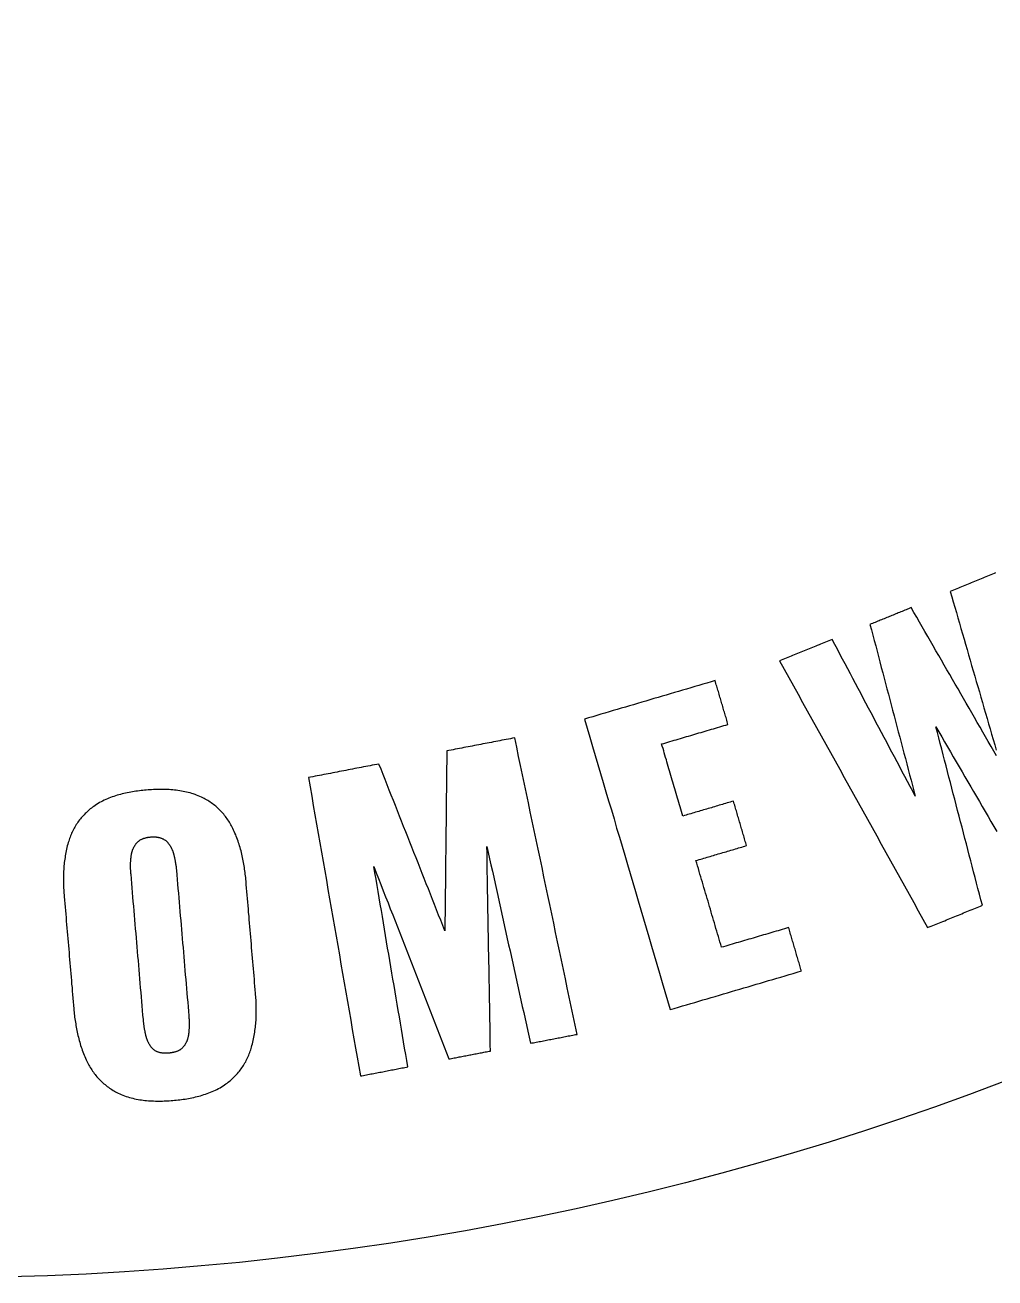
# Model space of a CAD drawing. Header units: millimetres. Extents: x -44.4 to 44.4, y -44.4 to 44.4.
# Drawn here: x 1.39 to 15.66, y -44.45 to -26.02 of the extents above; entities that cross this region are included whole.
import ezdxf

# ---------------------------------------------------------------- set-up
doc = ezdxf.new("R2010")
doc.units = ezdxf.units.MM
doc.layers.add('PERIMETER', color=1, linetype='Continuous')
doc.layers.add('TEXT', color=5, linetype='Continuous')

msp = doc.modelspace()

# ---------------------------------------------------------------- linework, layer by layer
at = {"layer": 'PERIMETER'}
msp.add_circle((0, 0), 44.45, dxfattribs=at)
at = {"layer": 'TEXT'}
for points in [[(15.67, -34.08), (15.646, -34.089), (15.622, -34.099), (15.598, -34.109), (15.574, -34.118), (15.55, -34.128), (15.527, -34.138), (15.503, -34.148), (15.479, -34.157), (15.455, -34.167), (15.431, -34.177), (15.407, -34.186), (15.383, -34.196), (15.359, -34.206), (15.336, -34.216), (15.312, -34.225), (15.288, -34.235), (15.264, -34.245), (15.24, -34.255), (15.216, -34.264), (15.192, -34.274), (15.168, -34.284), (15.145, -34.293), (15.121, -34.303), (15.097, -34.313), (15.073, -34.323), (15.049, -34.332), (15.025, -34.342), (15.001, -34.352), (15.024, -34.43), (15.046, -34.507), (15.069, -34.585), (15.092, -34.663), (15.114, -34.741), (15.137, -34.819), (15.159, -34.897), (15.182, -34.974), (15.205, -35.052), (15.227, -35.13), (15.25, -35.208), (15.272, -35.286), (15.295, -35.364), (15.317, -35.441), (15.34, -35.519), (15.363, -35.597), (15.385, -35.675), (15.408, -35.753), (15.43, -35.831), (15.453, -35.908), (15.476, -35.986), (15.498, -36.064), (15.521, -36.142), (15.543, -36.22), (15.566, -36.298), (15.589, -36.375), (15.611, -36.453), (15.634, -36.531), (15.656, -36.609), (15.679, -36.687)], [(15.684, -36.772), (15.643, -36.702), (15.603, -36.631), (15.562, -36.561), (15.522, -36.491), (15.481, -36.42), (15.441, -36.35), (15.4, -36.28), (15.359, -36.209), (15.319, -36.139), (15.278, -36.069), (15.238, -35.998), (15.197, -35.928), (15.157, -35.858), (15.116, -35.787), (15.076, -35.717), (15.035, -35.646), (14.995, -35.576), (14.954, -35.506), (14.914, -35.435), (14.873, -35.365), (14.833, -35.295), (14.792, -35.224), (14.752, -35.154), (14.711, -35.084), (14.671, -35.013), (14.63, -34.943), (14.59, -34.873), (14.549, -34.802), (14.509, -34.732), (14.468, -34.661), (14.428, -34.591), (14.409, -34.599), (14.39, -34.607), (14.371, -34.614), (14.352, -34.622), (14.333, -34.63), (14.314, -34.637), (14.295, -34.645), (14.276, -34.653), (14.257, -34.661), (14.238, -34.668), (14.219, -34.676), (14.2, -34.684), (14.181, -34.691), (14.162, -34.699), (14.144, -34.707), (14.125, -34.715), (14.106, -34.722), (14.087, -34.73), (14.068, -34.738), (14.049, -34.745), (14.03, -34.753), (14.011, -34.761), (13.992, -34.768), (13.973, -34.776), (13.954, -34.784), (13.935, -34.792), (13.916, -34.799), (13.897, -34.807), (13.878, -34.815), (13.859, -34.822), (13.84, -34.83), (13.821, -34.838), (13.842, -34.917), (13.863, -34.996), (13.884, -35.075), (13.905, -35.154), (13.926, -35.233), (13.946, -35.311), (13.967, -35.39), (13.988, -35.469), (14.009, -35.548), (14.03, -35.627), (14.05, -35.706), (14.071, -35.785), (14.092, -35.864), (14.113, -35.943), (14.134, -36.022), (14.154, -36.101), (14.175, -36.18), (14.196, -36.259), (14.217, -36.338), (14.238, -36.417), (14.258, -36.495), (14.279, -36.574), (14.3, -36.653), (14.321, -36.732), (14.342, -36.811), (14.363, -36.89), (14.383, -36.969), (14.404, -37.048), (14.425, -37.127), (14.446, -37.206), (14.467, -37.285), (14.487, -37.364), (14.449, -37.292), (14.411, -37.22), (14.373, -37.148), (14.334, -37.076), (14.296, -37.004), (14.258, -36.932), (14.22, -36.86), (14.182, -36.787), (14.143, -36.715), (14.105, -36.643), (14.067, -36.571), (14.029, -36.499), (13.99, -36.427), (13.952, -36.355), (13.914, -36.283), (13.876, -36.211), (13.838, -36.139), (13.799, -36.067), (13.761, -35.995), (13.723, -35.923), (13.685, -35.851), (13.646, -35.779), (13.608, -35.707), (13.57, -35.635), (13.532, -35.563), (13.493, -35.491), (13.455, -35.419), (13.417, -35.347), (13.379, -35.275), (13.341, -35.203), (13.302, -35.131), (13.264, -35.059), (13.24, -35.069), (13.216, -35.079), (13.192, -35.088), (13.167, -35.098), (13.143, -35.108), (13.119, -35.118), (13.095, -35.128), (13.071, -35.138), (13.046, -35.147), (13.022, -35.157), (12.998, -35.167), (12.974, -35.177), (12.95, -35.187), (12.925, -35.197), (12.901, -35.207), (12.877, -35.216), (12.853, -35.226), (12.829, -35.236), (12.804, -35.246), (12.78, -35.256), (12.756, -35.266), (12.732, -35.275), (12.708, -35.285), (12.683, -35.295), (12.659, -35.305), (12.635, -35.315), (12.611, -35.325), (12.587, -35.335), (12.562, -35.344), (12.538, -35.354), (12.514, -35.364), (12.49, -35.374), (12.558, -35.497), (12.626, -35.619), (12.694, -35.742), (12.762, -35.864), (12.83, -35.987), (12.898, -36.11), (12.966, -36.232), (13.035, -36.355), (13.103, -36.477), (13.171, -36.6), (13.239, -36.723), (13.307, -36.845), (13.375, -36.968), (13.443, -37.09), (13.511, -37.213), (13.579, -37.336), (13.647, -37.458), (13.715, -37.581), (13.783, -37.703), (13.852, -37.826), (13.92, -37.948), (13.988, -38.071), (14.056, -38.194), (14.124, -38.316), (14.192, -38.439), (14.26, -38.561), (14.328, -38.684), (14.396, -38.807), (14.464, -38.929), (14.532, -39.052), (14.601, -39.174), (14.669, -39.297), (14.694, -39.287), (14.719, -39.277), (14.744, -39.266), (14.769, -39.256), (14.794, -39.246), (14.82, -39.236), (14.845, -39.225), (14.87, -39.215), (14.895, -39.205), (14.92, -39.195), (14.945, -39.184), (14.97, -39.174), (14.996, -39.164), (15.021, -39.154), (15.046, -39.143), (15.071, -39.133), (15.096, -39.123), (15.121, -39.113), (15.147, -39.103), (15.172, -39.092), (15.197, -39.082), (15.222, -39.072), (15.247, -39.062), (15.272, -39.051), (15.297, -39.041), (15.323, -39.031), (15.348, -39.021), (15.373, -39.01), (15.398, -39), (15.423, -38.99), (15.448, -38.98), (15.474, -38.969), (15.452, -38.887), (15.431, -38.805), (15.409, -38.723), (15.388, -38.641), (15.367, -38.559), (15.345, -38.477), (15.324, -38.395), (15.303, -38.313), (15.281, -38.231), (15.26, -38.149), (15.239, -38.067), (15.217, -37.985), (15.196, -37.903), (15.175, -37.821), (15.153, -37.739), (15.132, -37.657), (15.111, -37.574), (15.089, -37.492), (15.068, -37.41), (15.047, -37.328), (15.025, -37.246), (15.004, -37.164), (14.983, -37.082), (14.961, -37), (14.94, -36.918), (14.919, -36.836), (14.897, -36.754), (14.876, -36.672), (14.855, -36.59), (14.833, -36.508), (14.812, -36.426), (14.791, -36.344), (14.833, -36.417), (14.876, -36.49), (14.919, -36.564), (14.961, -36.637), (15.004, -36.71), (15.047, -36.784), (15.089, -36.857), (15.132, -36.931), (15.175, -37.004), (15.217, -37.077), (15.26, -37.151), (15.303, -37.224), (15.345, -37.297), (15.388, -37.371), (15.431, -37.444), (15.473, -37.518), (15.516, -37.591), (15.559, -37.664), (15.601, -37.738), (15.644, -37.811), (15.687, -37.884)]]:
    msp.add_lwpolyline(points, dxfattribs=at)
for points in [[(10.881, -40.503), (10.941, -40.486), (11.002, -40.468), (11.062, -40.45), (11.122, -40.432), (11.183, -40.415), (11.243, -40.397), (11.303, -40.379), (11.364, -40.361), (11.424, -40.344), (11.484, -40.326), (11.545, -40.308), (11.605, -40.29), (11.665, -40.272), (11.726, -40.255), (11.786, -40.237), (11.846, -40.219), (11.907, -40.201), (11.967, -40.184), (12.028, -40.166), (12.088, -40.148), (12.148, -40.13), (12.209, -40.112), (12.269, -40.095), (12.329, -40.077), (12.39, -40.059), (12.45, -40.041), (12.51, -40.024), (12.571, -40.006), (12.631, -39.988), (12.691, -39.97), (12.752, -39.952), (12.812, -39.935), (12.806, -39.915), (12.8, -39.895), (12.794, -39.875), (12.788, -39.855), (12.783, -39.835), (12.777, -39.815), (12.771, -39.795), (12.765, -39.775), (12.759, -39.755), (12.753, -39.735), (12.747, -39.715), (12.741, -39.695), (12.736, -39.675), (12.73, -39.655), (12.724, -39.635), (12.718, -39.616), (12.712, -39.596), (12.706, -39.576), (12.7, -39.556), (12.694, -39.536), (12.689, -39.516), (12.683, -39.496), (12.677, -39.476), (12.671, -39.456), (12.665, -39.436), (12.659, -39.416), (12.653, -39.396), (12.647, -39.376), (12.642, -39.356), (12.636, -39.336), (12.63, -39.316), (12.624, -39.296), (12.593, -39.305), (12.562, -39.314), (12.531, -39.324), (12.501, -39.333), (12.47, -39.342), (12.439, -39.351), (12.408, -39.36), (12.377, -39.369), (12.346, -39.378), (12.316, -39.387), (12.285, -39.396), (12.254, -39.405), (12.223, -39.414), (12.192, -39.423), (12.161, -39.433), (12.131, -39.442), (12.1, -39.451), (12.069, -39.46), (12.038, -39.469), (12.007, -39.478), (11.977, -39.487), (11.946, -39.496), (11.915, -39.505), (11.884, -39.514), (11.853, -39.523), (11.822, -39.532), (11.792, -39.542), (11.761, -39.551), (11.73, -39.56), (11.699, -39.569), (11.668, -39.578), (11.637, -39.587), (11.626, -39.547), (11.614, -39.507), (11.602, -39.467), (11.59, -39.427), (11.579, -39.387), (11.567, -39.348), (11.555, -39.308), (11.543, -39.268), (11.532, -39.228), (11.52, -39.188), (11.508, -39.148), (11.496, -39.108), (11.485, -39.068), (11.473, -39.028), (11.461, -38.988), (11.449, -38.949), (11.438, -38.909), (11.426, -38.869), (11.414, -38.829), (11.402, -38.789), (11.391, -38.749), (11.379, -38.709), (11.367, -38.669), (11.355, -38.629), (11.344, -38.589), (11.332, -38.55), (11.32, -38.51), (11.308, -38.47), (11.297, -38.43), (11.285, -38.39), (11.273, -38.35), (11.261, -38.31), (11.285, -38.303), (11.308, -38.296), (11.331, -38.29), (11.354, -38.283), (11.378, -38.276), (11.401, -38.269), (11.424, -38.262), (11.447, -38.255), (11.471, -38.249), (11.494, -38.242), (11.517, -38.235), (11.54, -38.228), (11.563, -38.221), (11.587, -38.214), (11.61, -38.207), (11.633, -38.201), (11.656, -38.194), (11.68, -38.187), (11.703, -38.18), (11.726, -38.173), (11.749, -38.166), (11.773, -38.16), (11.796, -38.153), (11.819, -38.146), (11.842, -38.139), (11.866, -38.132), (11.889, -38.125), (11.912, -38.118), (11.935, -38.112), (11.959, -38.105), (11.982, -38.098), (12.005, -38.091), (11.999, -38.071), (11.993, -38.05), (11.987, -38.03), (11.981, -38.009), (11.975, -37.989), (11.969, -37.968), (11.963, -37.948), (11.957, -37.927), (11.951, -37.907), (11.945, -37.887), (11.939, -37.866), (11.933, -37.846), (11.927, -37.825), (11.921, -37.805), (11.915, -37.784), (11.909, -37.764), (11.903, -37.743), (11.897, -37.723), (11.891, -37.703), (11.885, -37.682), (11.879, -37.662), (11.873, -37.641), (11.867, -37.621), (11.861, -37.6), (11.855, -37.58), (11.849, -37.56), (11.843, -37.539), (11.837, -37.519), (11.831, -37.498), (11.825, -37.478), (11.819, -37.457), (11.812, -37.437), (11.789, -37.444), (11.766, -37.451), (11.743, -37.457), (11.72, -37.464), (11.696, -37.471), (11.673, -37.478), (11.65, -37.485), (11.627, -37.492), (11.603, -37.498), (11.58, -37.505), (11.557, -37.512), (11.534, -37.519), (11.51, -37.526), (11.487, -37.533), (11.464, -37.54), (11.441, -37.546), (11.417, -37.553), (11.394, -37.56), (11.371, -37.567), (11.348, -37.574), (11.324, -37.581), (11.301, -37.587), (11.278, -37.594), (11.255, -37.601), (11.231, -37.608), (11.208, -37.615), (11.185, -37.622), (11.162, -37.629), (11.138, -37.635), (11.115, -37.642), (11.092, -37.649), (11.069, -37.656), (11.059, -37.623), (11.049, -37.59), (11.039, -37.557), (11.03, -37.523), (11.02, -37.49), (11.01, -37.457), (11, -37.424), (10.991, -37.391), (10.981, -37.358), (10.971, -37.325), (10.961, -37.291), (10.951, -37.258), (10.942, -37.225), (10.932, -37.192), (10.922, -37.159), (10.912, -37.126), (10.903, -37.093), (10.893, -37.059), (10.883, -37.026), (10.873, -36.993), (10.864, -36.96), (10.854, -36.927), (10.844, -36.894), (10.834, -36.861), (10.825, -36.827), (10.815, -36.794), (10.805, -36.761), (10.795, -36.728), (10.786, -36.695), (10.776, -36.662), (10.766, -36.629), (10.756, -36.595), (10.787, -36.587), (10.817, -36.578), (10.848, -36.569), (10.878, -36.56), (10.909, -36.551), (10.939, -36.542), (10.97, -36.533), (11, -36.524), (11.031, -36.515), (11.061, -36.506), (11.092, -36.497), (11.122, -36.488), (11.153, -36.479), (11.183, -36.47), (11.214, -36.461), (11.244, -36.452), (11.275, -36.443), (11.305, -36.434), (11.336, -36.425), (11.366, -36.416), (11.397, -36.407), (11.427, -36.398), (11.458, -36.389), (11.488, -36.38), (11.519, -36.371), (11.549, -36.362), (11.58, -36.353), (11.61, -36.344), (11.641, -36.335), (11.671, -36.326), (11.702, -36.317), (11.732, -36.308), (11.726, -36.288), (11.72, -36.268), (11.715, -36.248), (11.709, -36.228), (11.703, -36.207), (11.697, -36.187), (11.691, -36.167), (11.685, -36.147), (11.679, -36.127), (11.673, -36.107), (11.667, -36.087), (11.661, -36.067), (11.655, -36.047), (11.649, -36.026), (11.643, -36.006), (11.637, -35.986), (11.632, -35.966), (11.626, -35.946), (11.62, -35.926), (11.614, -35.906), (11.608, -35.886), (11.602, -35.865), (11.596, -35.845), (11.59, -35.825), (11.584, -35.805), (11.578, -35.785), (11.572, -35.765), (11.566, -35.745), (11.56, -35.725), (11.555, -35.705), (11.549, -35.684), (11.543, -35.664), (11.483, -35.682), (11.423, -35.7), (11.363, -35.717), (11.303, -35.735), (11.243, -35.753), (11.183, -35.77), (11.123, -35.788), (11.063, -35.806), (11.003, -35.823), (10.943, -35.841), (10.883, -35.859), (10.823, -35.876), (10.763, -35.894), (10.703, -35.912), (10.642, -35.929), (10.582, -35.947), (10.522, -35.965), (10.462, -35.983), (10.402, -36), (10.342, -36.018), (10.282, -36.036), (10.222, -36.053), (10.162, -36.071), (10.102, -36.089), (10.042, -36.106), (9.982, -36.124), (9.922, -36.142), (9.862, -36.159), (9.802, -36.177), (9.742, -36.195), (9.682, -36.212), (9.622, -36.23), (9.662, -36.364), (9.701, -36.497), (9.74, -36.631), (9.78, -36.764), (9.819, -36.898), (9.858, -37.031), (9.898, -37.165), (9.937, -37.298), (9.976, -37.432), (10.016, -37.565), (10.055, -37.699), (10.094, -37.833), (10.134, -37.966), (10.173, -38.1), (10.212, -38.233), (10.252, -38.367), (10.291, -38.5), (10.33, -38.634), (10.37, -38.767), (10.409, -38.901), (10.448, -39.034), (10.488, -39.168), (10.527, -39.302), (10.566, -39.435), (10.606, -39.569), (10.645, -39.702), (10.684, -39.836), (10.724, -39.969), (10.763, -40.103), (10.802, -40.236), (10.842, -40.37)], [(6.325, -41.479), (6.347, -41.475), (6.369, -41.471), (6.39, -41.467), (6.412, -41.463), (6.434, -41.458), (6.456, -41.454), (6.477, -41.45), (6.499, -41.446), (6.521, -41.442), (6.543, -41.438), (6.565, -41.433), (6.586, -41.429), (6.608, -41.425), (6.63, -41.421), (6.652, -41.417), (6.673, -41.412), (6.695, -41.408), (6.717, -41.404), (6.739, -41.4), (6.761, -41.396), (6.782, -41.391), (6.804, -41.387), (6.826, -41.383), (6.848, -41.379), (6.869, -41.375), (6.891, -41.371), (6.913, -41.366), (6.935, -41.362), (6.957, -41.358), (6.978, -41.354), (7, -41.35), (7.022, -41.345), (7.006, -41.253), (6.991, -41.161), (6.975, -41.069), (6.959, -40.977), (6.944, -40.885), (6.928, -40.793), (6.913, -40.701), (6.897, -40.609), (6.881, -40.517), (6.866, -40.425), (6.85, -40.333), (6.835, -40.241), (6.819, -40.149), (6.803, -40.057), (6.788, -39.965), (6.772, -39.873), (6.757, -39.781), (6.741, -39.689), (6.725, -39.597), (6.71, -39.505), (6.694, -39.413), (6.679, -39.321), (6.663, -39.229), (6.647, -39.136), (6.632, -39.044), (6.616, -38.952), (6.601, -38.86), (6.585, -38.768), (6.569, -38.676), (6.554, -38.584), (6.538, -38.492), (6.523, -38.4), (6.557, -38.489), (6.592, -38.577), (6.626, -38.665), (6.661, -38.754), (6.695, -38.842), (6.73, -38.931), (6.764, -39.019), (6.799, -39.107), (6.833, -39.196), (6.868, -39.284), (6.902, -39.373), (6.937, -39.461), (6.971, -39.549), (7.006, -39.638), (7.04, -39.726), (7.075, -39.815), (7.109, -39.903), (7.144, -39.991), (7.178, -40.08), (7.213, -40.168), (7.247, -40.257), (7.282, -40.345), (7.316, -40.433), (7.351, -40.522), (7.385, -40.61), (7.42, -40.699), (7.454, -40.787), (7.489, -40.875), (7.523, -40.964), (7.558, -41.052), (7.592, -41.141), (7.627, -41.229), (7.646, -41.225), (7.665, -41.222), (7.684, -41.218), (7.703, -41.214), (7.722, -41.211), (7.741, -41.207), (7.76, -41.203), (7.779, -41.2), (7.798, -41.196), (7.817, -41.192), (7.837, -41.189), (7.856, -41.185), (7.875, -41.181), (7.894, -41.178), (7.913, -41.174), (7.932, -41.17), (7.951, -41.167), (7.97, -41.163), (7.989, -41.159), (8.008, -41.156), (8.027, -41.152), (8.046, -41.148), (8.065, -41.145), (8.084, -41.141), (8.104, -41.137), (8.123, -41.134), (8.142, -41.13), (8.161, -41.126), (8.18, -41.123), (8.199, -41.119), (8.218, -41.115), (8.237, -41.112), (8.235, -41.018), (8.234, -40.924), (8.232, -40.83), (8.231, -40.736), (8.229, -40.642), (8.227, -40.548), (8.226, -40.454), (8.224, -40.359), (8.222, -40.265), (8.221, -40.171), (8.219, -40.077), (8.217, -39.983), (8.216, -39.889), (8.214, -39.795), (8.213, -39.701), (8.211, -39.607), (8.209, -39.513), (8.208, -39.419), (8.206, -39.325), (8.204, -39.231), (8.203, -39.137), (8.201, -39.043), (8.2, -38.949), (8.198, -38.855), (8.196, -38.761), (8.195, -38.667), (8.193, -38.573), (8.191, -38.479), (8.19, -38.385), (8.188, -38.291), (8.187, -38.197), (8.185, -38.103), (8.205, -38.193), (8.225, -38.284), (8.245, -38.374), (8.265, -38.465), (8.285, -38.555), (8.305, -38.646), (8.325, -38.736), (8.345, -38.827), (8.365, -38.917), (8.385, -39.008), (8.405, -39.098), (8.425, -39.189), (8.445, -39.279), (8.465, -39.37), (8.485, -39.46), (8.505, -39.551), (8.525, -39.641), (8.545, -39.732), (8.565, -39.822), (8.585, -39.913), (8.605, -40.003), (8.625, -40.094), (8.646, -40.184), (8.666, -40.275), (8.686, -40.365), (8.706, -40.456), (8.726, -40.546), (8.746, -40.637), (8.766, -40.727), (8.786, -40.818), (8.806, -40.908), (8.826, -40.998), (8.847, -40.994), (8.869, -40.99), (8.89, -40.986), (8.912, -40.982), (8.933, -40.978), (8.954, -40.974), (8.976, -40.97), (8.997, -40.965), (9.019, -40.961), (9.04, -40.957), (9.062, -40.953), (9.083, -40.949), (9.104, -40.945), (9.126, -40.941), (9.147, -40.937), (9.169, -40.933), (9.19, -40.928), (9.212, -40.924), (9.233, -40.92), (9.254, -40.916), (9.276, -40.912), (9.297, -40.908), (9.319, -40.904), (9.34, -40.9), (9.362, -40.895), (9.383, -40.891), (9.405, -40.887), (9.426, -40.883), (9.447, -40.879), (9.469, -40.875), (9.49, -40.871), (9.512, -40.867), (9.483, -40.73), (9.454, -40.594), (9.426, -40.458), (9.397, -40.322), (9.368, -40.185), (9.34, -40.049), (9.311, -39.913), (9.282, -39.776), (9.254, -39.64), (9.225, -39.504), (9.196, -39.368), (9.168, -39.231), (9.139, -39.095), (9.111, -38.959), (9.082, -38.823), (9.053, -38.686), (9.025, -38.55), (8.996, -38.414), (8.967, -38.278), (8.939, -38.141), (8.91, -38.005), (8.881, -37.869), (8.853, -37.733), (8.824, -37.596), (8.795, -37.46), (8.767, -37.324), (8.738, -37.188), (8.709, -37.051), (8.681, -36.915), (8.652, -36.779), (8.623, -36.643), (8.595, -36.506), (8.563, -36.512), (8.532, -36.518), (8.501, -36.524), (8.47, -36.53), (8.439, -36.536), (8.407, -36.542), (8.376, -36.548), (8.345, -36.554), (8.314, -36.56), (8.282, -36.566), (8.251, -36.572), (8.22, -36.578), (8.189, -36.584), (8.158, -36.59), (8.126, -36.596), (8.095, -36.602), (8.064, -36.608), (8.033, -36.614), (8.001, -36.62), (7.97, -36.626), (7.939, -36.632), (7.908, -36.638), (7.877, -36.644), (7.845, -36.65), (7.814, -36.656), (7.783, -36.662), (7.752, -36.668), (7.72, -36.674), (7.689, -36.68), (7.658, -36.686), (7.627, -36.692), (7.596, -36.698), (7.595, -36.781), (7.594, -36.864), (7.593, -36.946), (7.592, -37.029), (7.591, -37.111), (7.59, -37.194), (7.589, -37.277), (7.588, -37.359), (7.587, -37.442), (7.586, -37.525), (7.585, -37.607), (7.585, -37.69), (7.584, -37.772), (7.583, -37.855), (7.582, -37.938), (7.581, -38.02), (7.58, -38.103), (7.579, -38.185), (7.578, -38.268), (7.577, -38.351), (7.576, -38.433), (7.575, -38.516), (7.574, -38.599), (7.574, -38.681), (7.573, -38.764), (7.572, -38.846), (7.571, -38.929), (7.57, -39.012), (7.569, -39.094), (7.568, -39.177), (7.567, -39.259), (7.566, -39.342), (7.536, -39.265), (7.506, -39.189), (7.475, -39.112), (7.445, -39.036), (7.415, -38.959), (7.384, -38.882), (7.354, -38.806), (7.324, -38.729), (7.293, -38.653), (7.263, -38.576), (7.233, -38.499), (7.203, -38.423), (7.172, -38.346), (7.142, -38.27), (7.112, -38.193), (7.081, -38.116), (7.051, -38.04), (7.021, -37.963), (6.99, -37.886), (6.96, -37.81), (6.93, -37.733), (6.899, -37.657), (6.869, -37.58), (6.839, -37.503), (6.809, -37.427), (6.778, -37.35), (6.748, -37.274), (6.718, -37.197), (6.687, -37.12), (6.657, -37.044), (6.627, -36.967), (6.596, -36.891), (6.564, -36.897), (6.532, -36.903), (6.499, -36.909), (6.467, -36.916), (6.434, -36.922), (6.402, -36.928), (6.369, -36.934), (6.337, -36.94), (6.305, -36.947), (6.272, -36.953), (6.24, -36.959), (6.207, -36.965), (6.175, -36.972), (6.143, -36.978), (6.11, -36.984), (6.078, -36.99), (6.045, -36.997), (6.013, -37.003), (5.981, -37.009), (5.948, -37.015), (5.916, -37.021), (5.883, -37.028), (5.851, -37.034), (5.819, -37.04), (5.786, -37.046), (5.754, -37.053), (5.721, -37.059), (5.689, -37.065), (5.657, -37.071), (5.624, -37.078), (5.592, -37.084), (5.559, -37.09), (5.583, -37.227), (5.607, -37.364), (5.631, -37.502), (5.655, -37.639), (5.679, -37.776), (5.703, -37.913), (5.727, -38.05), (5.751, -38.187), (5.775, -38.325), (5.799, -38.462), (5.823, -38.599), (5.846, -38.736), (5.87, -38.873), (5.894, -39.01), (5.918, -39.148), (5.942, -39.285), (5.966, -39.422), (5.99, -39.559), (6.014, -39.696), (6.038, -39.833), (6.062, -39.971), (6.086, -40.108), (6.11, -40.245), (6.134, -40.382), (6.158, -40.519), (6.182, -40.656), (6.205, -40.794), (6.229, -40.931), (6.253, -41.068), (6.277, -41.205), (6.301, -41.342)], [(2.76, -41.731), (2.783, -41.742), (2.806, -41.753), (2.83, -41.762), (2.854, -41.771), (2.878, -41.78), (2.903, -41.788), (2.927, -41.795), (2.952, -41.802), (2.977, -41.808), (3.002, -41.814), (3.027, -41.819), (3.052, -41.824), (3.077, -41.828), (3.103, -41.832), (3.128, -41.835), (3.154, -41.838), (3.179, -41.841), (3.205, -41.843), (3.23, -41.845), (3.256, -41.846), (3.282, -41.847), (3.307, -41.848), (3.333, -41.849), (3.359, -41.849), (3.384, -41.848), (3.41, -41.848), (3.436, -41.847), (3.461, -41.846), (3.487, -41.845), (3.512, -41.843), (3.538, -41.841), (3.564, -41.839), (3.589, -41.837), (3.615, -41.834), (3.641, -41.832), (3.667, -41.829), (3.692, -41.825), (3.718, -41.822), (3.744, -41.818), (3.769, -41.814), (3.795, -41.809), (3.82, -41.804), (3.846, -41.799), (3.871, -41.794), (3.896, -41.788), (3.921, -41.782), (3.947, -41.776), (3.972, -41.769), (3.996, -41.761), (4.021, -41.754), (4.046, -41.746), (4.07, -41.737), (4.095, -41.728), (4.119, -41.719), (4.143, -41.709), (4.166, -41.699), (4.19, -41.688), (4.213, -41.676), (4.236, -41.664), (4.259, -41.652), (4.281, -41.639), (4.303, -41.625), (4.325, -41.611), (4.346, -41.596), (4.363, -41.583), (4.38, -41.571), (4.396, -41.558), (4.412, -41.544), (4.428, -41.53), (4.443, -41.516), (4.459, -41.502), (4.474, -41.487), (4.488, -41.472), (4.503, -41.457), (4.516, -41.441), (4.53, -41.425), (4.543, -41.409), (4.556, -41.392), (4.569, -41.376), (4.581, -41.358), (4.593, -41.341), (4.604, -41.323), (4.615, -41.306), (4.625, -41.288), (4.636, -41.269), (4.645, -41.251), (4.655, -41.232), (4.664, -41.213), (4.673, -41.194), (4.681, -41.175), (4.689, -41.155), (4.696, -41.136), (4.703, -41.116), (4.71, -41.096), (4.716, -41.076), (4.722, -41.056), (4.729, -41.032), (4.735, -41.008), (4.741, -40.983), (4.747, -40.959), (4.752, -40.934), (4.757, -40.91), (4.762, -40.885), (4.766, -40.861), (4.77, -40.836), (4.773, -40.811), (4.776, -40.786), (4.779, -40.761), (4.782, -40.736), (4.784, -40.712), (4.786, -40.687), (4.788, -40.662), (4.789, -40.637), (4.79, -40.612), (4.791, -40.587), (4.792, -40.562), (4.792, -40.537), (4.792, -40.512), (4.792, -40.487), (4.792, -40.461), (4.791, -40.436), (4.791, -40.411), (4.79, -40.386), (4.788, -40.361), (4.787, -40.336), (4.785, -40.311), (4.783, -40.286), (4.781, -40.262), (4.777, -40.21), (4.773, -40.158), (4.768, -40.107), (4.764, -40.055), (4.759, -40.004), (4.755, -39.952), (4.751, -39.901), (4.746, -39.849), (4.742, -39.798), (4.737, -39.746), (4.733, -39.695), (4.729, -39.643), (4.724, -39.591), (4.72, -39.54), (4.716, -39.488), (4.711, -39.437), (4.707, -39.385), (4.702, -39.334), (4.698, -39.282), (4.694, -39.231), (4.689, -39.179), (4.685, -39.128), (4.68, -39.076), (4.676, -39.024), (4.672, -38.973), (4.667, -38.921), (4.663, -38.87), (4.658, -38.818), (4.654, -38.767), (4.65, -38.715), (4.645, -38.664), (4.641, -38.612), (4.639, -38.587), (4.636, -38.562), (4.634, -38.537), (4.631, -38.512), (4.628, -38.488), (4.624, -38.463), (4.621, -38.438), (4.617, -38.413), (4.614, -38.388), (4.609, -38.364), (4.605, -38.339), (4.601, -38.314), (4.596, -38.29), (4.591, -38.265), (4.585, -38.241), (4.58, -38.217), (4.574, -38.192), (4.568, -38.168), (4.561, -38.144), (4.554, -38.12), (4.547, -38.096), (4.54, -38.072), (4.532, -38.048), (4.524, -38.024), (4.516, -38), (4.507, -37.977), (4.498, -37.954), (4.489, -37.93), (4.479, -37.907), (4.469, -37.884), (4.459, -37.862), (4.448, -37.839), (4.439, -37.821), (4.429, -37.802), (4.419, -37.784), (4.408, -37.766), (4.398, -37.748), (4.387, -37.731), (4.375, -37.713), (4.364, -37.696), (4.351, -37.679), (4.339, -37.663), (4.326, -37.646), (4.313, -37.63), (4.299, -37.615), (4.286, -37.599), (4.271, -37.584), (4.257, -37.569), (4.242, -37.555), (4.227, -37.54), (4.211, -37.526), (4.196, -37.513), (4.18, -37.5), (4.163, -37.487), (4.147, -37.475), (4.13, -37.462), (4.113, -37.451), (4.095, -37.439), (4.078, -37.428), (4.06, -37.418), (4.042, -37.408), (4.023, -37.398), (4.005, -37.388), (3.986, -37.379), (3.963, -37.368), (3.939, -37.358), (3.915, -37.348), (3.891, -37.339), (3.866, -37.331), (3.842, -37.323), (3.817, -37.316), (3.792, -37.309), (3.766, -37.303), (3.741, -37.298), (3.716, -37.293), (3.69, -37.288), (3.665, -37.284), (3.639, -37.28), (3.613, -37.277), (3.588, -37.274), (3.562, -37.272), (3.536, -37.27), (3.51, -37.268), (3.485, -37.267), (3.459, -37.266), (3.433, -37.265), (3.407, -37.265), (3.381, -37.265), (3.355, -37.265), (3.329, -37.265), (3.303, -37.266), (3.278, -37.267), (3.252, -37.269), (3.226, -37.27), (3.2, -37.272), (3.174, -37.274), (3.149, -37.277), (3.123, -37.279), (3.098, -37.282), (3.072, -37.285), (3.047, -37.288), (3.021, -37.292), (2.996, -37.296), (2.971, -37.3), (2.946, -37.304), (2.92, -37.309), (2.895, -37.314), (2.87, -37.319), (2.845, -37.325), (2.82, -37.331), (2.795, -37.337), (2.771, -37.344), (2.746, -37.351), (2.722, -37.359), (2.697, -37.367), (2.673, -37.375), (2.649, -37.384), (2.625, -37.393), (2.601, -37.403), (2.578, -37.413), (2.555, -37.424), (2.532, -37.435), (2.509, -37.447), (2.486, -37.459), (2.464, -37.472), (2.442, -37.486), (2.421, -37.5), (2.4, -37.514), (2.383, -37.526), (2.367, -37.539), (2.35, -37.552), (2.334, -37.565), (2.319, -37.579), (2.303, -37.592), (2.288, -37.607), (2.273, -37.621), (2.259, -37.636), (2.245, -37.651), (2.231, -37.666), (2.218, -37.682), (2.204, -37.698), (2.192, -37.714), (2.179, -37.731), (2.167, -37.748), (2.155, -37.765), (2.144, -37.782), (2.133, -37.8), (2.123, -37.818), (2.112, -37.836), (2.103, -37.854), (2.093, -37.872), (2.084, -37.891), (2.076, -37.91), (2.067, -37.929), (2.059, -37.948), (2.052, -37.967), (2.045, -37.987), (2.038, -38.006), (2.032, -38.026), (2.026, -38.046), (2.019, -38.07), (2.012, -38.094), (2.006, -38.118), (2.001, -38.143), (1.995, -38.167), (1.99, -38.192), (1.986, -38.216), (1.982, -38.241), (1.978, -38.266), (1.974, -38.291), (1.971, -38.315), (1.968, -38.34), (1.966, -38.365), (1.963, -38.39), (1.961, -38.415), (1.96, -38.44), (1.958, -38.465), (1.957, -38.49), (1.956, -38.515), (1.956, -38.54), (1.955, -38.565), (1.955, -38.59), (1.955, -38.615), (1.956, -38.64), (1.956, -38.665), (1.957, -38.69), (1.958, -38.715), (1.959, -38.74), (1.961, -38.765), (1.963, -38.79), (1.964, -38.815), (1.966, -38.84), (1.971, -38.892), (1.975, -38.943), (1.98, -38.995), (1.984, -39.046), (1.988, -39.098), (1.993, -39.149), (1.997, -39.201), (2.002, -39.253), (2.006, -39.304), (2.01, -39.356), (2.015, -39.407), (2.019, -39.459), (2.024, -39.51), (2.028, -39.562), (2.032, -39.613), (2.037, -39.665), (2.041, -39.716), (2.046, -39.768), (2.05, -39.82), (2.054, -39.871), (2.059, -39.923), (2.063, -39.974), (2.068, -40.026), (2.072, -40.077), (2.076, -40.129), (2.081, -40.18), (2.085, -40.232), (2.09, -40.283), (2.094, -40.335), (2.098, -40.387), (2.103, -40.438), (2.107, -40.49), (2.109, -40.515), (2.112, -40.54), (2.114, -40.564), (2.117, -40.589), (2.12, -40.614), (2.124, -40.639), (2.127, -40.664), (2.131, -40.689), (2.135, -40.713), (2.139, -40.738), (2.143, -40.763), (2.148, -40.787), (2.153, -40.812), (2.158, -40.836), (2.163, -40.861), (2.169, -40.885), (2.175, -40.909), (2.181, -40.934), (2.187, -40.958), (2.194, -40.982), (2.201, -41.006), (2.208, -41.03), (2.216, -41.054), (2.224, -41.077), (2.232, -41.101), (2.241, -41.125), (2.25, -41.148), (2.259, -41.171), (2.269, -41.194), (2.279, -41.217), (2.289, -41.24), (2.3, -41.263), (2.309, -41.281), (2.319, -41.3), (2.329, -41.318), (2.339, -41.336), (2.35, -41.354), (2.361, -41.372), (2.372, -41.39), (2.384, -41.407), (2.396, -41.424), (2.408, -41.441), (2.421, -41.458), (2.434, -41.474), (2.447, -41.49), (2.461, -41.506), (2.475, -41.521), (2.49, -41.536), (2.504, -41.551), (2.519, -41.566), (2.535, -41.58), (2.551, -41.594), (2.567, -41.607), (2.583, -41.62), (2.599, -41.633), (2.616, -41.645), (2.633, -41.657), (2.651, -41.669), (2.668, -41.68), (2.686, -41.691), (2.704, -41.702), (2.722, -41.712), (2.741, -41.722)], [(3.722, -41.047), (3.718, -41.053), (3.713, -41.059), (3.707, -41.065), (3.702, -41.07), (3.696, -41.075), (3.69, -41.08), (3.684, -41.085), (3.678, -41.089), (3.672, -41.093), (3.665, -41.098), (3.658, -41.101), (3.652, -41.105), (3.645, -41.108), (3.638, -41.112), (3.631, -41.115), (3.624, -41.118), (3.617, -41.12), (3.609, -41.123), (3.602, -41.125), (3.595, -41.127), (3.587, -41.129), (3.58, -41.131), (3.572, -41.133), (3.565, -41.135), (3.557, -41.136), (3.55, -41.138), (3.542, -41.139), (3.535, -41.14), (3.527, -41.141), (3.52, -41.142), (3.512, -41.143), (3.504, -41.143), (3.497, -41.144), (3.489, -41.144), (3.482, -41.145), (3.474, -41.145), (3.466, -41.145), (3.459, -41.145), (3.451, -41.145), (3.444, -41.145), (3.436, -41.145), (3.428, -41.144), (3.421, -41.144), (3.413, -41.143), (3.406, -41.142), (3.398, -41.141), (3.391, -41.14), (3.383, -41.138), (3.376, -41.137), (3.369, -41.135), (3.361, -41.133), (3.354, -41.131), (3.347, -41.128), (3.34, -41.126), (3.333, -41.123), (3.326, -41.119), (3.319, -41.116), (3.312, -41.112), (3.306, -41.109), (3.299, -41.104), (3.293, -41.1), (3.287, -41.095), (3.281, -41.091), (3.276, -41.085), (3.271, -41.081), (3.266, -41.076), (3.261, -41.071), (3.257, -41.066), (3.252, -41.061), (3.248, -41.055), (3.243, -41.05), (3.239, -41.045), (3.235, -41.039), (3.231, -41.033), (3.227, -41.028), (3.224, -41.022), (3.22, -41.016), (3.216, -41.01), (3.213, -41.004), (3.21, -40.998), (3.207, -40.992), (3.204, -40.986), (3.201, -40.98), (3.198, -40.974), (3.195, -40.967), (3.192, -40.961), (3.19, -40.955), (3.187, -40.948), (3.185, -40.942), (3.183, -40.935), (3.181, -40.929), (3.179, -40.922), (3.177, -40.916), (3.175, -40.909), (3.173, -40.902), (3.171, -40.896), (3.169, -40.888), (3.168, -40.881), (3.166, -40.873), (3.164, -40.865), (3.162, -40.858), (3.161, -40.85), (3.159, -40.843), (3.158, -40.835), (3.156, -40.827), (3.155, -40.82), (3.153, -40.812), (3.152, -40.805), (3.15, -40.797), (3.149, -40.789), (3.148, -40.782), (3.146, -40.774), (3.145, -40.766), (3.144, -40.759), (3.143, -40.751), (3.142, -40.743), (3.141, -40.736), (3.139, -40.728), (3.138, -40.72), (3.138, -40.713), (3.137, -40.705), (3.136, -40.697), (3.135, -40.689), (3.134, -40.682), (3.133, -40.674), (3.132, -40.666), (3.132, -40.658), (3.131, -40.651), (3.125, -40.584), (3.12, -40.517), (3.114, -40.45), (3.108, -40.384), (3.103, -40.317), (3.097, -40.25), (3.091, -40.183), (3.085, -40.116), (3.08, -40.05), (3.074, -39.983), (3.068, -39.916), (3.063, -39.849), (3.057, -39.782), (3.051, -39.716), (3.046, -39.649), (3.04, -39.582), (3.034, -39.515), (3.029, -39.449), (3.023, -39.382), (3.017, -39.315), (3.011, -39.248), (3.006, -39.181), (3, -39.115), (2.994, -39.048), (2.989, -38.981), (2.983, -38.914), (2.977, -38.847), (2.972, -38.781), (2.966, -38.714), (2.96, -38.647), (2.954, -38.58), (2.949, -38.513), (2.948, -38.506), (2.947, -38.498), (2.947, -38.49), (2.946, -38.482), (2.946, -38.474), (2.945, -38.466), (2.945, -38.459), (2.945, -38.451), (2.944, -38.443), (2.944, -38.435), (2.944, -38.427), (2.944, -38.419), (2.943, -38.411), (2.943, -38.404), (2.943, -38.396), (2.943, -38.388), (2.943, -38.38), (2.943, -38.372), (2.944, -38.364), (2.944, -38.356), (2.944, -38.349), (2.944, -38.341), (2.944, -38.333), (2.945, -38.325), (2.945, -38.317), (2.946, -38.309), (2.946, -38.301), (2.947, -38.294), (2.947, -38.286), (2.948, -38.278), (2.949, -38.27), (2.949, -38.262), (2.95, -38.255), (2.951, -38.249), (2.952, -38.242), (2.953, -38.235), (2.954, -38.228), (2.955, -38.222), (2.956, -38.215), (2.958, -38.208), (2.959, -38.201), (2.961, -38.195), (2.963, -38.188), (2.965, -38.182), (2.967, -38.175), (2.969, -38.168), (2.971, -38.162), (2.973, -38.155), (2.976, -38.149), (2.978, -38.143), (2.981, -38.136), (2.984, -38.13), (2.986, -38.124), (2.989, -38.118), (2.993, -38.112), (2.996, -38.106), (2.999, -38.1), (3.003, -38.094), (3.006, -38.088), (3.01, -38.082), (3.014, -38.076), (3.018, -38.071), (3.022, -38.065), (3.026, -38.06), (3.031, -38.054), (3.035, -38.049), (3.04, -38.043), (3.046, -38.038), (3.051, -38.033), (3.056, -38.028), (3.062, -38.024), (3.068, -38.019), (3.074, -38.015), (3.08, -38.011), (3.086, -38.007), (3.093, -38.003), (3.099, -38), (3.106, -37.997), (3.112, -37.994), (3.119, -37.991), (3.126, -37.988), (3.133, -37.985), (3.14, -37.983), (3.147, -37.981), (3.154, -37.979), (3.161, -37.977), (3.168, -37.975), (3.175, -37.973), (3.182, -37.972), (3.19, -37.971), (3.197, -37.969), (3.204, -37.968), (3.211, -37.967), (3.219, -37.966), (3.226, -37.966), (3.233, -37.965), (3.241, -37.964), (3.248, -37.964), (3.256, -37.963), (3.264, -37.963), (3.271, -37.963), (3.279, -37.963), (3.287, -37.963), (3.294, -37.963), (3.302, -37.963), (3.31, -37.964), (3.317, -37.964), (3.325, -37.965), (3.333, -37.966), (3.34, -37.967), (3.348, -37.968), (3.355, -37.97), (3.363, -37.971), (3.37, -37.973), (3.378, -37.975), (3.385, -37.978), (3.392, -37.98), (3.399, -37.983), (3.406, -37.986), (3.413, -37.989), (3.42, -37.992), (3.427, -37.996), (3.434, -38), (3.44, -38.004), (3.446, -38.008), (3.453, -38.013), (3.459, -38.017), (3.464, -38.022), (3.469, -38.027), (3.474, -38.032), (3.479, -38.037), (3.484, -38.042), (3.489, -38.047), (3.493, -38.052), (3.498, -38.057), (3.502, -38.062), (3.506, -38.068), (3.51, -38.073), (3.514, -38.079), (3.518, -38.084), (3.522, -38.09), (3.526, -38.096), (3.529, -38.102), (3.533, -38.108), (3.536, -38.114), (3.539, -38.12), (3.542, -38.126), (3.545, -38.132), (3.548, -38.138), (3.551, -38.144), (3.554, -38.151), (3.557, -38.157), (3.559, -38.163), (3.562, -38.17), (3.564, -38.176), (3.566, -38.183), (3.568, -38.189), (3.57, -38.196), (3.572, -38.202), (3.574, -38.209), (3.576, -38.217), (3.578, -38.224), (3.58, -38.232), (3.582, -38.239), (3.584, -38.247), (3.586, -38.255), (3.588, -38.262), (3.589, -38.27), (3.591, -38.278), (3.593, -38.285), (3.594, -38.293), (3.596, -38.301), (3.597, -38.309), (3.599, -38.316), (3.6, -38.324), (3.601, -38.332), (3.603, -38.339), (3.604, -38.347), (3.605, -38.355), (3.606, -38.363), (3.608, -38.371), (3.609, -38.378), (3.61, -38.386), (3.611, -38.394), (3.612, -38.402), (3.613, -38.41), (3.613, -38.417), (3.614, -38.425), (3.615, -38.433), (3.616, -38.441), (3.617, -38.449), (3.617, -38.456), (3.623, -38.523), (3.629, -38.59), (3.634, -38.657), (3.64, -38.724), (3.646, -38.79), (3.652, -38.857), (3.657, -38.924), (3.663, -38.991), (3.669, -39.058), (3.674, -39.124), (3.68, -39.191), (3.686, -39.258), (3.691, -39.325), (3.697, -39.391), (3.703, -39.458), (3.708, -39.525), (3.714, -39.592), (3.72, -39.659), (3.726, -39.725), (3.731, -39.792), (3.737, -39.859), (3.743, -39.926), (3.748, -39.993), (3.754, -40.059), (3.76, -40.126), (3.765, -40.193), (3.771, -40.26), (3.777, -40.327), (3.783, -40.393), (3.788, -40.46), (3.794, -40.527), (3.8, -40.594), (3.8, -40.601), (3.801, -40.609), (3.801, -40.617), (3.802, -40.625), (3.802, -40.632), (3.803, -40.64), (3.803, -40.648), (3.804, -40.656), (3.804, -40.664), (3.804, -40.671), (3.804, -40.679), (3.805, -40.687), (3.805, -40.695), (3.805, -40.702), (3.805, -40.71), (3.805, -40.718), (3.805, -40.726), (3.805, -40.734), (3.805, -40.741), (3.804, -40.749), (3.804, -40.757), (3.804, -40.765), (3.804, -40.772), (3.803, -40.78), (3.803, -40.788), (3.802, -40.796), (3.802, -40.803), (3.801, -40.811), (3.801, -40.819), (3.8, -40.827), (3.799, -40.834), (3.799, -40.842), (3.798, -40.849), (3.797, -40.856), (3.796, -40.863), (3.795, -40.87), (3.794, -40.877), (3.793, -40.883), (3.792, -40.89), (3.79, -40.897), (3.789, -40.904), (3.787, -40.911), (3.786, -40.917), (3.784, -40.924), (3.782, -40.931), (3.78, -40.937), (3.778, -40.944), (3.775, -40.95), (3.773, -40.957), (3.771, -40.963), (3.768, -40.97), (3.765, -40.976), (3.762, -40.982), (3.759, -40.989), (3.756, -40.995), (3.753, -41.001), (3.749, -41.007), (3.746, -41.013), (3.742, -41.019), (3.739, -41.025), (3.735, -41.031), (3.731, -41.036), (3.727, -41.042)]]:
    msp.add_lwpolyline(points, close=True, dxfattribs=at)

doc.saveas('drawing.dxf')
